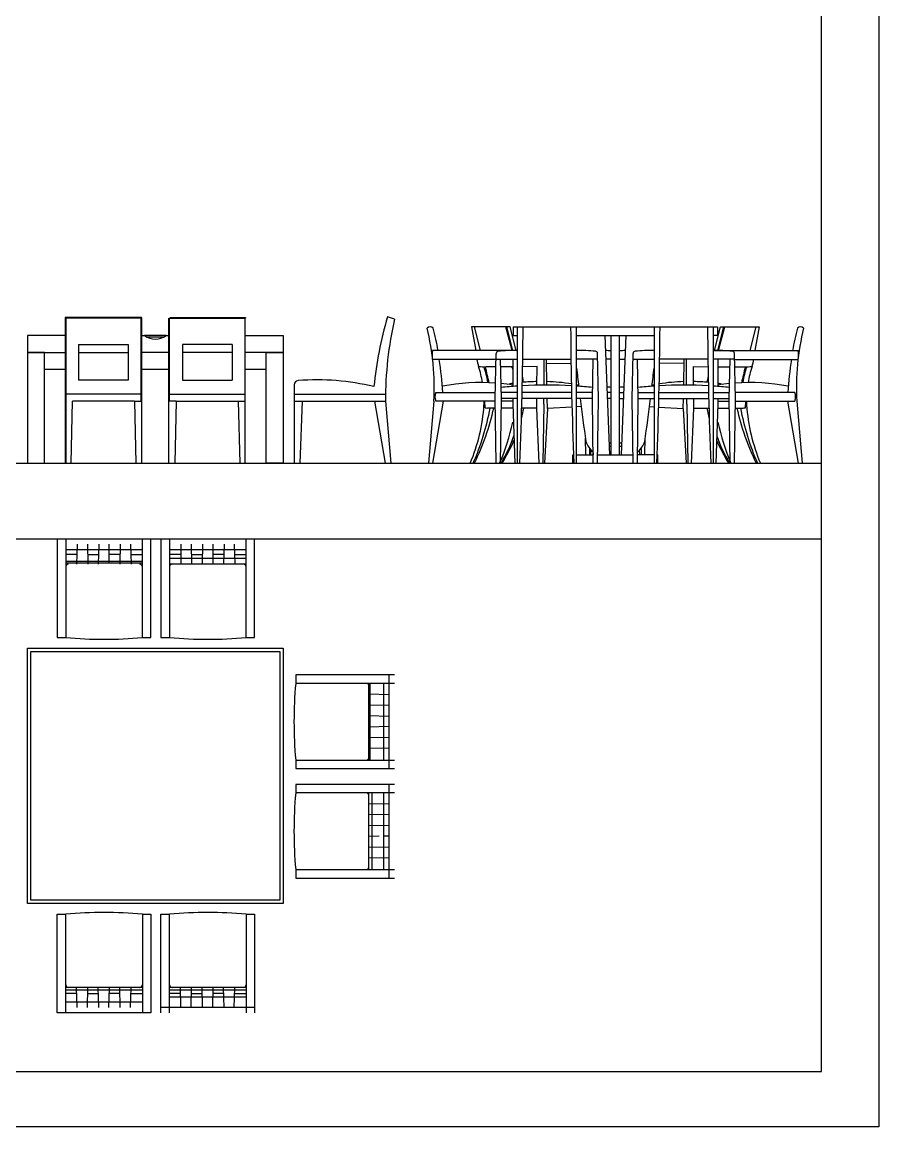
# Model space of a CAD drawing. Header units: inches. Extents: x 5.3 to 47.8, y 15.8 to 40.6.
# Drawn here: x 42.78 to 47.81, y 15.78 to 22.27 of the extents above; entities that cross this region are included whole.
import ezdxf

# ---------------------------------------------------------------- set-up
doc = ezdxf.new("R2010")
doc.units = ezdxf.units.IN
doc.header["$MEASUREMENT"] = 0
for name, color, linetype in [('02', 2, 'Continuous'), ('1', 1, 'Continuous'), ('4', 4, 'Continuous'), ('kadrbm', 4, 'Continuous')]:
    doc.layers.add(name, color=color, linetype=linetype)

# ---------------------------------------------------------------- blocks, each defined once
blk = doc.blocks.new('kadrbm')
at = {"layer": 'kadrbm', "color": 4}
blk.add_lwpolyline([(0, 0), (0, 24.79716181331605), (21, 24.79716181331605), (21, 0), (0, 0)], close=True, dxfattribs=at)
blk.add_lwpolyline([(20.66310160432477, 0.325668449208024), (20.66310160432477, 24.46026341759716), (0.3368983956752345, 24.46026341759716), (0.3368983956752345, 0.325668449208024), (20.66310160432477, 0.325668449208024)], dxfattribs=at)

msp = doc.modelspace()

# ---------------------------------------------------------------- linework, layer by layer
at = {"layer": '02'}
for p, q in [((42.98553926682892, 19.23151249132205), (42.98553926682892, 18.65151249148037)), ((43.03553926571133, 19.23151249132205), (43.03553926571133, 18.65151249148037)), ((43.48553926496627, 18.65151249148037), (43.48553926496627, 19.23151249132205)), ((43.53553926571133, 18.65151249148037), (43.53553926571133, 19.23151249132205)), ((43.59444331749203, 19.23151249132205), (43.59444331749203, 18.65151249148037)), ((43.64444331823709, 19.23151249132205), (43.64444331823709, 18.65151249148037)), ((44.09444331749203, 18.65151249148037), (44.09444331749203, 19.23151249132205)), ((44.14444331823709, 18.65151249148037), (44.14444331823709, 19.23151249132205)), ((44.09444331749203, 19.08151249141518), (43.64444331823709, 19.08151249141518)), ((42.98553926682892, 18.65151249148037), (43.03553926571133, 18.65151249148037)), ((43.48553926496627, 18.65151249148037), (43.53553926571133, 18.65151249148037)), ((43.59444331749203, 18.65151249148037), (43.64444331823709, 18.65151249148037)), ((44.09444331749203, 18.65151249148037), (44.14444331823709, 18.65151249148037)), ((44.96553643046739, 18.43227790269155), (44.38553643225553, 18.43227790269155)), ((44.38553643225553, 18.43227790269155), (44.38553643225553, 18.38227790264499)), ((44.96553643046739, 18.38227790264499), (44.38553643225553, 18.38227790264499)), ((44.8155364319575, 17.93227790269155), (44.8155364319575, 18.38227790264499)), ((44.38553643225553, 17.93227790269155), (44.96553643046739, 17.93227790269155)), ((44.38553643225553, 17.93227790269155), (44.38553643225553, 17.88227790264499)), ((44.38553643225553, 17.88227790264499), (44.96553643046739, 17.88227790264499)), ((44.96553643046739, 17.78912386969749), (44.38553643225553, 17.78912386969749)), ((44.38553643225553, 17.78912386969749), (44.38553643225553, 17.73912386988376)), ((44.96553643046739, 17.73912386988376), (44.38553643225553, 17.73912386988376)), ((44.8155364319575, 17.28912386969749), (44.8155364319575, 17.73912386988376)), ((44.38553643225553, 17.28912386969749), (44.96553643046739, 17.28912386969749)), ((44.38553643225553, 17.28912386969749), (44.38553643225553, 17.23912386988376)), ((44.38553643225553, 17.23912386988376), (44.96553643046739, 17.23912386988376)), ((42.98553926682892, 16.44682706865568), (42.98553926682892, 17.02682706849735)), ((42.98553926682892, 17.02682706849735), (43.03553926571133, 17.02682706849735)), ((43.03553926571133, 16.44682706865568), (43.03553926571133, 17.02682706849735)), ((43.48553926496627, 17.02682706849735), (43.48553926496627, 16.44682706865568)), ((43.48553926496627, 17.02682706849735), (43.53553926571133, 17.02682706849735)), ((43.53553926571133, 17.02682706849735), (43.53553926571133, 16.44682706865568)), ((43.59444331749203, 16.44682706865568), (43.59444331749203, 17.02682706849735)), ((43.59444331749203, 17.02682706849735), (43.64444331823709, 17.02682706849735)), ((43.64444331823709, 16.44682706865568), (43.64444331823709, 17.02682706849735)), ((44.09444331749203, 17.02682706849735), (44.09444331749203, 16.44682706865568)), ((44.09444331749203, 17.02682706849735), (44.14444331823709, 17.02682706849735)), ((44.14444331823709, 17.02682706849735), (44.14444331823709, 16.44682706865568)), ((43.48553926496627, 16.59682706856255), (43.03553926571133, 16.59682706856255)), ((44.09444331749203, 16.59682706856255), (43.64444331823709, 16.59682706856255)), ((43.53553926571133, 16.44682706865568), (42.98553926682892, 16.44682706865568))]:
    msp.add_line(p, q, dxfattribs=at)
msp.add_lwpolyline([(44.31157682276191, 17.08916977998886), (42.81157682462456, 17.08916977998886), (42.81157682462456, 18.58916977998886), (44.31157682276191, 18.58916977998886)], close=True, dxfattribs=at)
for centre, radius, start, end in [((43.05053926630737, 19.06651249151763), 0.015, 89.99971451943703, 180), ((43.47053926437022, 19.06651249151763), 0.015, 0, 90.00028548056297), ((43.65944331697049, 19.06651249151763), 0.015, 89.99971451943703, 180), ((44.07944331689598, 19.06651249151763), 0.015, 0, 90.00028548056297), ((43.2605392653388, 21.11462733634833), 2.473370117755019, 264.7806447360212, 275.2193552639787), ((43.86944331600191, 21.11462733634833), 2.473370117755019, 264.7806447360212, 275.2193552639787), ((46.84865127502801, 18.15727790278468), 2.473370117755019, 174.7806447588948, 185.2193552411052), ((44.80053643136146, 18.36727790274743), 0.015, 359.9997144777489, 90), ((44.80053643136146, 17.94727790258911), 0.015, 270, 0.0002855222511328794), ((46.84865127502801, 17.51412386979062), 2.473370117755019, 174.7806447588948, 185.2193552411052), ((44.80053643136146, 17.72412386975337), 0.015, 359.9997144777489, 90), ((44.80053643136146, 17.30412386982788), 0.015, 270, 0.0002855222511328794), ((43.2605392653388, 14.56371222362939), 2.473370117755019, 84.78064473602123, 95.21935526397884), ((43.86944331600191, 14.56371222362939), 2.473370117755019, 84.78064473602123, 95.21935526397884), ((43.05053926630737, 16.61182706869293), 0.015, 180, 270.000285480563), ((43.47053926437022, 16.61182706869293), 0.015, 269.999714519437, 0), ((43.65944331697049, 16.61182706869293), 0.015, 180, 270.000285480563), ((44.07944331689598, 16.61182706869293), 0.015, 269.999714519437, 0)]:
    msp.add_arc(centre, radius, start, end, dxfattribs=at)
at = {"layer": '1'}
for p, q in [((44.96553643046739, 20.52174071102489), (44.92348136006715, 20.5342736565144)), ((45.41661756822234, 20.47499388930008), (45.44235956446594, 20.3361882146928)), ((45.64392865389912, 20.47499388930008), (45.41661756822234, 20.47499388930008)), ((45.47063796814857, 20.33618819490219), (45.43548334447062, 20.47499388930008)), ((45.65499239425501, 20.33618806555022), (45.61926434525615, 20.47499388930008)), ((45.65932492386876, 20.33618806252342), (45.6235968741714, 20.47499388930008)), ((45.6790887772697, 20.33618804862634), (45.64392865389912, 20.47499388930008)), ((45.66124711266114, 20.47520618483394), (45.66124711266114, 20.42520618483103)), ((45.66124711266114, 20.47520618483394), (46.86124711261457, 20.47520618483394)), ((46.843405448006, 20.33618804862634), (46.87856557137659, 20.47499388930008)), ((46.86124711261457, 20.47520618483394), (46.86124711261457, 20.42520618483103)), ((46.86316930140695, 20.33618806252342), (46.8988973511043, 20.47499388930008)), ((46.8675018310207, 20.33618806555022), (46.90322988001956, 20.47499388930008)), ((46.87856557137659, 20.47499388930008), (47.10587665705336, 20.47499388930008)), ((47.05185625712713, 20.33618819490219), (47.08701088080509, 20.47499388930008)), ((47.10587665705336, 20.47499388930008), (47.08013466080977, 20.3361882146928)), ((43.11152535675885, 20.37128195698459), (43.11152535675885, 20.16182661774654)), ((43.11152535675885, 20.37128195698459), (43.40152535772743, 20.37128195558761)), ((43.40152535772743, 20.37128195558761), (43.40152535586478, 20.16182661634956)), ((43.62434781714203, 20.42520618411798), (43.49880583396973, 20.42520618481647)), ((43.60936073957803, 20.41520618410867), (43.5137929059458, 20.41520618457433)), ((43.72162829152169, 20.37128195419062), (43.72162828965904, 20.16182661495257)), ((44.01162829062762, 20.37128195279364), (43.72162829152169, 20.37128195419062)), ((44.01162829062762, 20.37128195279364), (44.01162829062762, 20.16182661355559)), ((45.66124711266114, 20.42520618483103), (45.68577477602614, 20.42520618483103)), ((46.03321603207244, 20.42520618483103), (46.48927819320327, 20.42520618483103)), ((46.19885578948399, 20.42520618483103), (46.22664764906606, 19.72520618483394)), ((46.23624711261457, 19.72520618483394), (46.23624711261457, 20.42520618483103)), ((46.28624711266114, 19.72520618483394), (46.28624711266114, 20.42520618483103)), ((46.32363843555888, 20.42520618483103), (46.29584657644248, 19.72520618483394)), ((46.86124711261457, 20.42520618483103), (46.83671944924956, 20.42520618483103)), ((43.11152535675885, 20.32520618635316), (43.40152535586478, 20.325206185189)), ((44.01162829062762, 20.32520618239504), (43.72162829152169, 20.32520618355919)), ((45.68653528519301, 20.33618804344586), (45.18848870914756, 20.33618839279369)), ((45.55635413281946, 20.05240396687439), (45.56199540394685, 20.31984140464191)), ((46.16263667527912, 20.05240396687439), (46.15699540391891, 20.31984140464191)), ((46.35985754999658, 20.05240396687439), (46.36549882112397, 20.31984140464191)), ((46.8359589400827, 20.33618804344586), (47.33400551612815, 20.33618839279369)), ((46.96614009245625, 20.05240396687439), (46.96049882109603, 20.31984140464191)), ((45.56125545139751, 20.28476224306358), (45.18726881464338, 20.28466800365275)), ((45.56034256970836, 20.24148498883731), (45.50354729021294, 20.24136763647401)), ((45.56126162653184, 20.28505499907622), (45.68533932591183, 20.28505499907622)), ((45.59263667521393, 20.05240396687439), (45.58772918150155, 20.28505499907622)), ((45.65917794067739, 20.24168920580267), (45.58864700478828, 20.24154347237344)), ((45.65917794067739, 20.28505499907622), (45.65917794067739, 20.12574837597639)), ((45.80192646115413, 20.24198415765566), (45.71745263469732, 20.24180961492674)), ((45.71844217843702, 20.28505499907622), (46.00054862966156, 20.28505499907622)), ((45.80155820363527, 20.13296841462578), (45.80192646115413, 20.24198415765566)), ((45.84276093203901, 20.13357160833401), (45.8434142608787, 20.28505499907622)), ((45.85992182475841, 20.13362646898166), (45.85678367629973, 20.28505499907622)), ((45.85862586564711, 20.26212247963848), (46.00123916111281, 20.26023538920707)), ((46.15772918133391, 20.28505499907622), (46.03365148218675, 20.28505499907622)), ((46.12635413288465, 20.05240396687439), (46.13126162659703, 20.28505499907622)), ((46.23624711261457, 20.28505499813035), (46.20442016386753, 20.28505499813035)), ((46.28624711266114, 20.28505499813035), (46.31807406117534, 20.28505499813035)), ((46.36476504370896, 20.28505499907622), (46.48884274308896, 20.28505499907622)), ((46.39614009239106, 20.05240396687439), (46.39123259867868, 20.28505499907622)), ((46.6638683596286, 20.26212247963848), (46.52125506416289, 20.26023538920707)), ((46.80405204683868, 20.28505499907622), (46.52194559561415, 20.28505499907622)), ((46.6625724005173, 20.13362646898166), (46.66571054897597, 20.28505499907622)), ((46.6797332932367, 20.13357160833401), (46.67907996439701, 20.28505499907622)), ((46.72056776412158, 20.24198415765566), (46.80504159081122, 20.24180961492674)), ((46.7209360214076, 20.13296841462578), (46.72056776412158, 20.24198415765566)), ((46.96123259851104, 20.28505499907622), (46.83715489936387, 20.28505499907622)), ((46.86331628459832, 20.28505499907622), (46.86331628459832, 20.12574837597639)), ((46.86331628459832, 20.24168920580267), (46.93384722048743, 20.24154347237344)), ((46.92985755006178, 20.05240396687439), (46.93476504377416, 20.28505499907622)), ((46.9612387738782, 20.28476224306358), (47.3352254103995, 20.28466800365275)), ((46.96215165556735, 20.24148498883731), (47.01894693506276, 20.24136763647401)), ((43.40152535586478, 20.16182661634956), (43.11152535675885, 20.16182661774654)), ((43.72162828965904, 20.16182661495257), (44.01162829062762, 20.16182661355559)), ((44.37669609858515, 20.13497086890128), (44.3766960967225, 19.67520618132401)), ((43.47752535528364, 20.08020618484441), (43.03552535547735, 20.08020618693989)), ((43.64562829024019, 20.08020618391309), (44.08762829004647, 20.08020618181762)), ((44.37669609858515, 20.08020618135195), (44.91241820900562, 20.08020617879082)), ((45.20731078005722, 20.09060333022352), (45.55715990240081, 20.09060333022352)), ((45.56199540394685, 19.67520618483103), (45.55635413281946, 20.05240396687439)), ((45.58699540408654, 19.67520618483103), (45.59263667521393, 20.05240396687439)), ((45.6849070485807, 20.09060333118394), (45.59183090563258, 20.09060333118394)), ((45.68488144396199, 20.05560333118045), (45.59256918855338, 20.05560333118045)), ((45.65917794067739, 20.05560333118045), (45.65917794067739, 20.02307241388915)), ((46.00541131348675, 20.05560333118045), (45.71357949461183, 20.05560333118045)), ((46.00456503603002, 20.09060333118394), (45.71442577206856, 20.09060333118394)), ((45.80109881713381, 19.99697563537482), (45.8012968628793, 20.05560333118045)), ((45.8422747090119, 20.02083397719979), (45.84242466475209, 20.05560333118045)), ((45.862769152842, 19.99623122081537), (45.86153874719842, 20.05560333118045)), ((46.127159902466, 20.09060333118394), (46.03408375928505, 20.09060333118394)), ((46.12642161954521, 20.05560333118045), (46.03410936413659, 20.05560333118045)), ((46.13199540401204, 19.67520618483103), (46.12635413288465, 20.05240396687439)), ((46.15699540391891, 19.67520618483103), (46.16263667527912, 20.05240396687439)), ((46.23624711261457, 20.09060333022352), (46.2121404117099, 20.09060333022352)), ((46.23624711261457, 20.05560333022002), (46.21353000459587, 20.05560333022002)), ((46.28624711266114, 20.09060333022352), (46.3103538135658, 20.09060333022352)), ((46.28624711266114, 20.05560333022002), (46.30896422067983, 20.05560333022002)), ((46.36549882112397, 19.67520618483103), (46.35985754999658, 20.05240396687439)), ((46.39049882126367, 19.67520618483103), (46.39614009239106, 20.05240396687439)), ((46.39533432280971, 20.09060333118394), (46.48841046599066, 20.09060333118394)), ((46.3960726057305, 20.05560333118045), (46.48838486113912, 20.05560333118045)), ((46.51708291178895, 20.05560333118045), (46.80891473066388, 20.05560333118045)), ((46.51792918924568, 20.09060333118394), (46.80806845320715, 20.09060333118394)), ((46.65972507243371, 19.99623122081537), (46.66095547807729, 20.05560333118045)), ((46.68021951626381, 20.02083397719979), (46.68006956052361, 20.05560333118045)), ((46.72139540814189, 19.99697563537482), (46.7211973623964, 20.05560333118045)), ((46.83758717646217, 20.09060333118394), (46.93066331964312, 20.09060333118394)), ((46.83761278131372, 20.05560333118045), (46.92992503672233, 20.05560333118045)), ((46.86331628459832, 20.05560333118045), (46.86331628459832, 20.02307241388915)), ((46.93549882118916, 19.67520618483103), (46.92985755006178, 20.05240396687439)), ((46.96049882109603, 19.67520618483103), (46.96614009245625, 20.05240396687439)), ((47.31518344521849, 20.09060333022352), (46.9653343228749, 20.09060333022352)), ((43.07445395550551, 20.04020618666981), (43.06641523538949, 19.67520618667912)), ((43.43804615734937, 20.04020618503999), (43.07500455341162, 20.04020618666981)), ((43.43859675525548, 20.04020618503999), (43.48152535407664, 20.04020618480716)), ((43.43859675525548, 20.04020618503999), (43.44663547350886, 19.67520618481647)), ((43.68455689026835, 20.04020618364301), (43.64162828958454, 20.04020618410867)), ((43.68455689026835, 20.04020618364301), (43.67651816828968, 19.67520618388515)), ((43.68510748817446, 20.04020618364301), (44.0481490921122, 20.04020618224602)), ((44.04869969001832, 20.04020618224602), (44.09162828883948, 20.04020618201319)), ((44.04869969001832, 20.04020618224602), (44.05673840827169, 19.67520618202251)), ((44.37669609858515, 20.04020618108187), (44.91241820900562, 20.04020617875356)), ((44.41169609873416, 19.67520618109118), (44.42573456092598, 20.04020618108187)), ((44.848837938149, 20.0402061789864), (44.91053478977503, 19.67520617876288)), ((44.91241820900562, 20.04020617875356), (44.94429980962398, 19.67520617876288)), ((45.19676715635089, 20.04020618387584), (45.16488555386989, 19.67520618388515)), ((45.25034742440423, 20.04020618387584), (45.18865057184687, 19.67520618388515)), ((45.55609683516762, 20.04020618387584), (45.20794582144683, 20.04020618387584)), ((45.49708483378729, 20.00097021398686), (45.49562672000705, 20.04020618387584)), ((45.55522717359802, 19.99897787163353), (45.51141787074832, 19.99897787163353)), ((45.65917794067739, 20.04020618387584), (45.59289397286577, 20.04020618387584)), ((45.66001014142623, 19.99897787163353), (45.59376363443537, 19.99897787163353)), ((45.65917794067739, 20.02307241388915), (45.67119288175693, 19.67520618388515)), ((45.80128632170474, 19.99897787163353), (45.71209435152216, 19.99897787163353)), ((45.81343529733224, 19.67520618388515), (45.80109881713381, 19.99697563537482)), ((45.8422747090119, 20.02083397719979), (45.83568661460979, 19.67520618388515)), ((45.862769152842, 19.99623122081537), (45.84590982749453, 19.67520618388515)), ((46.00673460644996, 20.00489319732149), (45.862769152842, 19.99623122081537)), ((46.06109208274959, 20.00816372629923), (46.03412448206311, 20.00654116532677)), ((46.46140214252612, 20.00816372629923), (46.48836974321259, 20.00654116532677)), ((46.51575961859292, 20.00489319732149), (46.65972507243371, 19.99623122081537)), ((46.65972507243371, 19.99623122081537), (46.67658439778118, 19.67520618388515)), ((46.68021951626381, 20.02083397719979), (46.68680761066592, 19.67520618388515)), ((46.70905892794347, 19.67520618388515), (46.72139540814189, 19.99697563537482)), ((46.72120790357096, 19.99897787163353), (46.81039987375355, 19.99897787163353)), ((46.86331628459832, 20.02307241388915), (46.85130134351878, 19.67520618388515)), ((46.86248408384947, 19.99897787163353), (46.92873059084034, 19.99897787163353)), ((46.86331628459832, 20.04020618387584), (46.92960025240993, 20.04020618387584)), ((46.96639739010809, 20.04020618387584), (47.31454840382887, 20.04020618387584)), ((46.96726705167769, 19.99897787163353), (47.01107635429455, 19.99897787163353)), ((47.02540939148842, 20.00097021398686), (47.02686750526866, 20.04020618387584)), ((47.27214680087148, 20.04020618387584), (47.33384365342884, 19.67520618388515)), ((47.32572706892481, 20.04020618387584), (47.35760867140582, 19.67520618388515)), ((46.08802826550184, 19.72520618483394), (46.08531264412543, 19.82123197582403)), ((46.22386846306129, 19.79520618376408), (46.23624711261457, 19.79520618376408)), ((46.28624711266114, 19.79520618376408), (46.29862576221442, 19.79520618382229)), ((46.43446595977387, 19.72520618483394), (46.43718158115028, 19.82123197582403)), ((46.01124711252144, 19.67520618483103), (46.01124711252144, 19.72520618483394)), ((46.01124711252144, 19.72520618483394), (46.01609967170609, 19.72520618483394)), ((46.03374296111381, 19.72520618483394), (46.1312476171772, 19.72520618483394)), ((46.11001725831395, 19.76232825133046), (46.1092583235479, 19.72520618483394)), ((46.1182122133798, 19.72520618483394), (46.11960602818383, 19.75141724923013)), ((46.15774319098657, 19.72520618483394), (46.36475103428914, 19.72520618483394)), ((46.22466251637182, 19.77520618387642), (46.23624711261457, 19.77520618393463)), ((46.28624711266114, 19.77520618393463), (46.29783170913672, 19.77520618393463)), ((46.48875126392907, 19.72520618483394), (46.39124660809851, 19.72520618483394)), ((46.40428201189591, 19.72520618483394), (46.40288819709188, 19.75141724923013)), ((46.41247696696175, 19.76232825133046), (46.41323590172781, 19.72520618483394)), ((46.51124711252144, 19.72520618483394), (46.50639455356961, 19.72520618483394)), ((46.51124711252144, 19.67520618483103), (46.51124711252144, 19.72520618483394)), ((44.91053478977503, 19.67520617876288), (44.94429980962398, 19.67520617876288)), ((45.56199540394685, 19.67520618483103), (45.59628123917012, 19.67520618388515)), ((46.92621298610559, 19.67520618388515), (46.96049882109603, 19.67520618483103)), ((43.48553926496627, 19.16735402677294), (43.03553926571133, 19.16735402677294)), ((43.10202366671385, 19.13880932094615), (43.03553926571133, 19.13880932094615)), ((43.10202366671385, 19.19976999257777), (43.09982497989061, 19.08151249141518)), ((43.16266841067793, 19.19976999257777), (43.16518139838102, 19.08151249141518)), ((43.16266841067793, 19.13880932094615), (43.22915281168046, 19.13880932094615)), ((43.22915281168046, 19.19976999257777), (43.22663982397737, 19.08151249141518)), ((43.2894832547647, 19.19976999257777), (43.2894832547647, 19.08632401559588)), ((43.35596765390458, 19.13880932094615), (43.2894832547647, 19.13880932094615)), ((43.35596765390458, 19.19976999257777), (43.35345466620149, 19.08151249141518)), ((43.41629809698882, 19.19976999257777), (43.4188110846919, 19.08151249141518)), ((43.41629809698882, 19.13880932094615), (43.48553926496627, 19.13880932094615)), ((44.09444331749203, 19.16735402677294), (43.64444331823709, 19.16735402677294)), ((43.71092771923961, 19.13880932094615), (43.64444331823709, 19.13880932094615)), ((43.71092771923961, 19.19976999257777), (43.71092771923961, 19.08632401559588)), ((43.77157246320369, 19.19976999257777), (43.77408545090677, 19.08151249141518)), ((43.77157246320369, 19.13880932094615), (43.83805686420622, 19.13880932094615)), ((43.83805686420622, 19.19976999257777), (43.83554387650313, 19.08151249141518)), ((43.89838730729046, 19.19976999257777), (43.89838730729046, 19.08632401559588)), ((43.96487170643034, 19.13880932094615), (43.89838730729046, 19.13880932094615)), ((43.96487170643034, 19.19976999257777), (43.96235871872725, 19.08151249141518)), ((44.02520214951458, 19.19976999257777), (44.02771513721766, 19.08151249141518)), ((44.02520214951458, 19.13880932094615), (44.09444331749203, 19.13880932094615)), ((43.48553926496627, 19.09737330531787), (43.03553926571133, 19.09737330531787)), ((43.48553926496627, 19.08726719018158), (43.03553926571133, 19.08726719018158)), ((44.09444331749203, 19.11644759584304), (43.64444331823709, 19.11644759584304)), ((44.93379393405142, 17.88227790264499), (44.93379393405142, 18.43227790269155)), ((44.82129113002541, 18.38227790264499), (44.82129113002541, 17.93227790269155)), ((44.90137796661677, 18.38227790264499), (44.90137796661677, 17.93227790269155)), ((44.93379393405142, 18.31579350210812), (44.8155364319575, 18.31799218846571)), ((44.93379393405142, 18.25514875767838), (44.8155364319575, 18.2526357699753)), ((44.93379393405142, 18.18866435714152), (44.8155364319575, 18.1911773448446)), ((44.93379393405142, 18.12833391405728), (44.8155364319575, 18.12582092635419)), ((44.93379393405142, 18.06184951352041), (44.8155364319575, 18.0643625012235)), ((44.93379393405142, 18.00151907043617), (44.8155364319575, 17.99900608273309)), ((44.93379393405142, 17.23912386988376), (44.93379393405142, 17.78912386969749)), ((44.83139724469604, 17.73912386988376), (44.83139724469604, 17.28912386969749)), ((44.90137796661677, 17.73912386988376), (44.90137796661677, 17.28912386969749)), ((44.93379393405142, 17.67263946911406), (44.8155364319575, 17.67483815547165)), ((44.93379393405142, 17.61199472468432), (44.8155364319575, 17.60948173698124)), ((44.93379393405142, 17.54551032414746), (44.8155364319575, 17.54802331185054)), ((44.87471913917782, 17.48517988106322), (44.8155364319575, 17.48266689336013)), ((44.93379393405142, 17.48517988106322), (44.89980616605701, 17.48517988106322)), ((44.93379393405142, 17.41869548052635), (44.8155364319575, 17.42120846822944)), ((44.93379393405142, 17.35836503744211), (44.8155364319575, 17.35585204973903)), ((43.48553926496627, 16.58096625465986), (43.03553926571133, 16.58096625465986)), ((43.10202366671385, 16.56189196413469), (43.03553926571133, 16.56189196436752)), ((43.10202366671385, 16.47856956739996), (43.09982497989061, 16.59682706856255)), ((43.16266841067793, 16.47856956739996), (43.16518139838102, 16.59682706856255)), ((43.16266841067793, 16.56189196413469), (43.22915281168046, 16.56189196436752)), ((43.22915281168046, 16.47856956739996), (43.22663982397737, 16.59682706856255)), ((43.2894832547647, 16.47856956739996), (43.29199624246778, 16.59682706856255)), ((43.35596765390458, 16.56189196413469), (43.2894832547647, 16.56189196436752)), ((43.35596765390458, 16.47856956739996), (43.35345466620149, 16.59682706856255)), ((43.41629809698882, 16.47856956739996), (43.4188110846919, 16.59682706856255)), ((43.41629809698882, 16.56189196413469), (43.48553926496627, 16.56189196436752)), ((44.09444331749203, 16.58096625465986), (43.64444331823709, 16.58096625465986)), ((43.71092771923961, 16.56189196413469), (43.64444331823709, 16.56189196436752)), ((43.71092771923961, 16.47856956739996), (43.70872903241636, 16.59682706856255)), ((43.77157246320369, 16.47856956739996), (43.77408545090677, 16.59682706856255)), ((43.77157246320369, 16.56189196413469), (43.83805686420622, 16.56189196436752)), ((43.83805686420622, 16.47856956739996), (43.83554387650313, 16.59682706856255)), ((43.89838730729046, 16.47856956739996), (43.90090029499354, 16.59682706856255)), ((43.96487170643034, 16.56189196413469), (43.89838730729046, 16.56189196436752)), ((43.96487170643034, 16.47856956739996), (43.96235871872725, 16.59682706856255)), ((44.02520214951458, 16.47856956739996), (44.02771513721766, 16.59682706856255)), ((44.02520214951458, 16.56189196413469), (44.09444331749203, 16.56189196436752)), ((43.48553926496627, 16.51098553320479), (43.03553926571133, 16.51098553320479)), ((44.14444331823709, 16.47856956739996), (43.59444331749203, 16.47856956739996)), ((44.09444331749203, 16.53953023903158), (43.64444331823709, 16.53953023903158))]:
    msp.add_line(p, q, dxfattribs=at)
for points in [[(43.481525352214, 19.67520618481647), (43.48152535780194, 20.52628195514988, 0.414213562373095), (43.47652535884502, 20.53128195527096), (43.03652535936656, 20.53128195736643, 0.4142135623731001), (43.03152535854699, 20.52628195747819), (43.03152535295906, 19.67520618667912)], [(43.47652535884502, 20.5272819553138), (43.03652535936656, 20.52728195740927, 0.4142135623730951), (43.03552535920264, 20.52628195747819), (43.03552535361471, 19.67520618667912)], [(43.47752535528364, 20.04020618480716), (43.47752535714628, 20.52628195538271, 0.4142135623730951)], [(43.64162828772189, 19.67520618411798), (43.64162829144718, 20.52628195445139, -0.414213562373095)], [(43.64562829024019, 20.04020618410867), (43.64562829210283, 20.52628195445139, -0.4142135623730951), (43.6466282904041, 20.5272819546153), (44.08662829174521, 20.52728195251983, -0.4142135623730951), (44.08762829190912, 20.52628195235592), (44.08762828632118, 19.67520618202251)], [(43.6466282904041, 20.53128195457246), (44.08662829174521, 20.53128195247699, -0.4142135623731001), (44.09162829070213, 20.52628195235592)]]:
    msp.add_lwpolyline(points, format="xyb", dxfattribs=at)
for points in [[(43.03152535854699, 20.42520618621346), (42.81157682462456, 20.42520618737761), (42.81157682462456, 20.32520618751731), (43.03152535854699, 20.32520618635316)], [(43.48152535780194, 20.42520618481647), (43.49880583396973, 20.42520618481647)], [(43.62434781714203, 20.42520618411798), (43.64162828958454, 20.42520618388515)], [(44.09162829070213, 20.42520618248817), (44.31157682834985, 20.42520618132401), (44.31157682462456, 20.32520618146371), (44.09162829070213, 20.32520618239504)], [(43.64162828958454, 20.32520618402485), (43.48152535780194, 20.32520618472334)], [(43.0315253548217, 20.22520618649285), (42.91157682425203, 20.22520618695852)], [(43.64162828958454, 20.22520618416455), (43.48152535780194, 20.22520618463021)], [(44.21157682499709, 20.22520618183624), (44.09162828883948, 20.2252061823019)]]:
    msp.add_lwpolyline(points, dxfattribs=at)
for points in [[(42.81157682089927, 19.67520618737761), (42.91157682238939, 19.67520618691195), (42.91157682425203, 20.32520618705165), (42.81157682462456, 20.32520618751731)], [(44.31157682276191, 19.67520618132401), (44.21157682313444, 19.67520618178968), (44.21157682499709, 20.32520618192937), (44.31157682462456, 20.32520618146371)], [(44.29157682507159, 17.10916978000749), (42.83157682231488, 17.10916978000749), (42.83157682231488, 18.56916978020307), (44.29157682507159, 18.56916978020307)]]:
    msp.add_lwpolyline(points, close=True, dxfattribs=at)
for centre, radius, start, end in [((47.11610758303525, 19.90104175238956), 2.282234080458978, 163.8912475371063, 174.3730195225647), ((47.02112249842705, 20.05129135931928), 2.108733427548036, 167.1090765132608, 180.3011935947487), ((45.17436737088813, 20.44466715446468), 0.03032673483225511, 53.09729116496348, 126.9027088350365), ((43.71980359788379, 20.11658022991467), 1.478936897972429, 357.039862351488, 13.78252569254761), ((43.41341004298395, 20.01092208448243), 1.83717078713313, 10.19782451291137, 14.43575181623686), ((144.9483469679146, 20.00048548855555), 99.26348082668129, 179.7259853979886, 180.1877781171244), ((23.33088717550365, 20.61431268283194), 22.38966439209717, 357.5960961878443, 359.6440037217639), ((68.38810363259493, 20.61431268283194), 22.38966439209717, 180.3559781177257, 182.4039215734127), ((-53.22935616004886, 20.00048548855555), 99.26348082668129, 359.8122446088813, 0.2739708172439502), ((145.7518503853246, 20.00048548855555), 99.26348082668129, 179.7259853979886, 180.1877781171244), ((24.13439059268078, 20.61431268283194), 22.38966439209717, 357.5960961878443, 359.6440037217639), ((69.19160704977206, 20.61431268283194), 22.38966439209717, 180.3559781177257, 182.4039215734127), ((-52.4258527426389, 20.00048548855555), 99.26348082668129, 359.8122446088813, 0.2739708172439502), ((49.10908418205893, 20.01092208448243), 1.83717078713313, 165.5642481837632, 169.8021754870886), ((48.80269062739192, 20.11658022991467), 1.478936897972429, 166.2174743074524, 182.960137648512), ((47.34812685438758, 20.44466715446468), 0.03032673483225511, 53.09729116496348, 126.9027088350365), ((43.56157682462456, 20.50305091842164), 0.1, 231.1186340321314, 308.8813653454651), ((45.39326001551328, 20.30556520220851), 0.2070484669803357, 171.494549191432, 185.7926702415936), ((45.57449540413311, 20.31984140464191), 0.01249999999999272, 90, 180), ((45.65820105058467, 19.5278715651293), 0.8088129313661337, 88.07350032611424, 95.94028936329241), ((46.06078975751391, 19.5278715651293), 0.8088129313661337, 84.05971063670759, 91.92649967388574), ((46.14449540396547, 20.31984140464191), 0.01249999999999272, 0, 90), ((46.17556038835412, 19.52787156411067), 0.8088129313661337, 85.69694889790695, 88.09919963888575), ((46.34693383668876, 19.52787156411067), 0.8088129313661337, 91.90080036111428, 94.30305110209308), ((46.37799882107741, 20.31984140464191), 0.01249999999999272, 90, 180), ((46.4617044677618, 19.5278715651293), 0.8088129313661337, 88.07350032611424, 95.94028936329241), ((46.86429317469103, 19.5278715651293), 0.8088129313661337, 84.05971063670759, 91.92649967388574), ((46.9479988211426, 20.31984140464191), 0.01249999999999272, 0, 90), ((47.12923420976242, 20.30556520220851), 0.2070484669803357, 354.2073297584063, 8.505450808568002), ((43.76345232675178, 20.01883470723259), 1.487132510798277, 2.766153484216074, 10.29767668917429), ((45.654461206974, 20.3087776102111), 0.2064852122540294, 186.6868057412408, 198.6250404223097), ((44.83144062511949, 20.03980403235617), 0.6593840185798119, 9.503832104592794, 17.93302591118377), ((45.52921838952555, 21.71100802465661), 1.469864577384065, 267.2536226047692, 268.9992813183384), ((44.85681192354625, 20.03676117042049), 0.6662635760157675, 9.609770125985087, 17.90941311593717), ((37.74350977978995, 18.4025519497154), 7.970480665441187, 12.64763331001302, 13.3391234438079), ((45.05587563441461, 20.05618811968451), 0.6270263102020132, 15.81130251413165, 17.20721106567994), ((47.4666185908611, 20.05618811968451), 0.6270263102020132, 162.7927889343201, 164.1886974858683), ((54.77898444548575, 18.4025519497154), 7.970480665441187, 166.6608765561921, 167.352366689987), ((47.66568230172945, 20.03676117042049), 0.6662635760157675, 162.0905868840628, 170.3902298740149), ((46.99327583575016, 21.71100802465661), 1.469864577384065, 271.0007186816616, 272.7463773952308), ((47.69105360015622, 20.03980403235617), 0.6593840185798119, 162.0669740888162, 170.4961678954072), ((46.86803301830171, 20.3087776102111), 0.2064852122540294, 341.3749595776902, 353.3131942587592), ((48.75904189829109, 20.01883470723259), 1.487132510798277, 169.7023233108257, 177.2338465157839), ((45.30784299770696, 20.09638237414036), 0.4182895458363661, 7.50840777505718, 12.35091497928548), ((71.7393781967587, 23.24023876690624), 25.88089424304902, 186.6737622650376, 186.9094184864612), ((20.78311602851702, 23.24023876690624), 25.88089424304902, 353.0905815135388, 353.3262377349623), ((47.21465122756874, 20.09638237414036), 0.4182895458363661, 167.6490850207145, 172.4915922249428), ((44.40169609895768, 20.13497086866845), 0.025, 94.40443969048815, 179.9999997248581), ((44.51168888061168, 18.73857570319522), 1.425720445565492, 76.48536456143226, 94.50209420575482), ((45.47191490220232, 18.955692433512), 1.193025601724187, 85.84672360618518, 100.8720462299249), ((45.47191490220232, 18.955692433512), 1.193025601724187, 80.96923143950185, 84.28434872904057), ((45.85949540404929, 17.58294772687803), 2.550678777737457, 93.92392713967898, 96.0373841624249), ((45.68229500540858, 19.9429822429738), 0.2019458465890421, 96.57314992497317, 104.8921032535357), ((45.85949540404929, 17.58294772687803), 2.550678777737457, 86.75928685550716, 93.24071314449286), ((45.82595159589639, 18.99280813894437), 1.161787038285443, 91.19874389716679, 95.44431600607311), ((45.82595159589639, 18.99280813894437), 1.161787038285443, 81.21222383958327, 88.3492019741518), ((45.96318790909229, 19.93293137463478), 0.2123796871597055, 66.97857926798785, 70.51307295770322), ((45.85949540404929, 17.58294772687803), 2.550678777737457, 83.9626158375751, 86.07607286032103), ((45.97426603512233, 17.58294772591761), 2.550678777737457, 88.39443862605097, 88.64242784181224), ((45.97426603512233, 17.58294772591761), 2.550678777737457, 84.10473353289976, 84.67754917626577), ((46.54822819015337, 17.58294772591761), 2.550678777737457, 95.32245082373427, 95.89526646710023), ((46.66299882122642, 17.58294772687803), 2.550678777737457, 93.92392713967898, 96.0373841624249), ((46.55930631618342, 19.93293137463478), 0.2123796871597055, 109.4869270422967, 113.0214207320001), ((46.54822819015337, 17.58294772591761), 2.550678777737457, 91.35757215818776, 91.60556137394897), ((46.66299882122642, 17.58294772687803), 2.550678777737457, 86.75928685550716, 93.24071314449286), ((46.69654262937932, 18.99280813894437), 1.161787038285443, 91.65079802584826, 98.78777616041674), ((46.69654262937932, 18.99280813894437), 1.161787038285443, 84.55568399392692, 88.80125610282019), ((46.66299882122642, 17.58294772687803), 2.550678777737457, 83.9626158375751, 86.07607286032103), ((47.05057932307339, 18.955692433512), 1.193025601724187, 95.7156512709465, 99.03076856049815), ((46.84019921986712, 19.9429822429738), 0.2019458465890421, 75.10789674646423, 83.42685007502682), ((47.05057932307339, 18.955692433512), 1.193025601724187, 79.12795377007507, 94.15327639381482), ((45.27223501155479, 20.06621884932245), 0.06935242412824065, 159.4146414689868, 202.0292196543954), ((71.73937818092621, 23.24023877311991), 25.88089422819775, 187.0681404909101, 187.6336315118224), ((20.78311604434951, 23.24023876708087), 25.88089422742506, 352.3663684881775, 352.9318595587278), ((47.25025921372092, 20.06621884932245), 0.06935242412824065, 337.9707803456046, 20.5853585310132), ((44.45163542997418, 20.0820628086003), 1.040835727571986, 336.9898503976101, 356.4053999516084), ((44.09925083337678, 20.2591687085296), 1.45069017612721, 336.2628644506975, 349.6677155873398), ((44.08488046341902, 20.32521083352184), 1.498546946440036, 334.293799267431, 347.4260493417794), ((44.83144062511949, 20.03980403235617), 0.6593840185798119, 358.0012382785627, 0.03494323161390588), ((45.50918730475335, 20.03548359724662), 0.03657380794874424, 250.6762576905106, 273.4965286678337), ((44.7781619526106, 20.18584388502494), 0.9644013836524185, 345.1507283216654, 348.8274865725346), ((47.74433227266511, 20.18584388502494), 0.9644013836524185, 191.1725134274654, 194.8492716783346), ((48.43761376208952, 20.32521083352184), 1.498546946440036, 192.5739506582205, 205.706200732569), ((48.4232433916661, 20.2591687085296), 1.45069017612721, 190.3322844126602, 203.7371355493024), ((47.01330692052236, 20.03548359724662), 0.03657380794874424, 266.5034713321662, 289.3237423094894), ((47.69105360015622, 20.03980403235617), 0.6593840185798119, 179.9650567683861, 181.9987617214373), ((48.07085879530153, 20.0820628086003), 1.040835727571986, 183.5946000483916, 203.0101496023898), ((44.48311481891526, 20.15833812311028), 1.200757525518918, 336.2744557905573, 348.3599106093737), ((48.03937940636045, 20.15833812311028), 1.200757525518918, 191.6400893906262, 203.7255442094426), ((44.87542865878297, 20.1095116781871), 0.8365628852426732, 328.724438872623, 340.8447255409885), ((44.7781619526106, 20.18584388502494), 0.9644013836524185, 328.0292185899208, 337.0947857076675), ((46.22057977888128, 19.84982354319799), 0.1409946701973632, 199.7117810963601, 230.5612071974957), ((46.30191444639443, 19.8498235433144), 0.1409946702618517, 309.4387927936469, 340.2882188552906), ((47.74433227266511, 20.18584388502494), 0.9644013836524185, 202.9052142923324, 211.9707814100792), ((47.64706556649273, 20.1095116781871), 0.8365628852426732, 199.1552744590115, 211.275561127377), ((68.50287426366798, 20.61431268182785), 22.38966439209717, 182.2339011508797, 182.2758470876291), ((24.01961996160774, 20.61431268182785), 22.38966439209717, 357.7241529123709, 357.7660988491203)]:
    msp.add_arc(centre, radius, start, end, dxfattribs=at)
at = {"layer": '4'}
for p, q in [((27.14499615935004, 19.67520618388515), (47.47119936799957, 19.67520618388515)), ((27.14499615935004, 19.23151256658456), (47.47119936799957, 19.23151256658456))]:
    msp.add_line(p, q, dxfattribs=at)

# ---------------------------------------------------------------- block references
at = {"layer": 'kadrbm'}
msp.add_blockref('kadrbm', (26.8080977636748, 15.7779179513236), dxfattribs=at)

doc.saveas('drawing.dxf')
